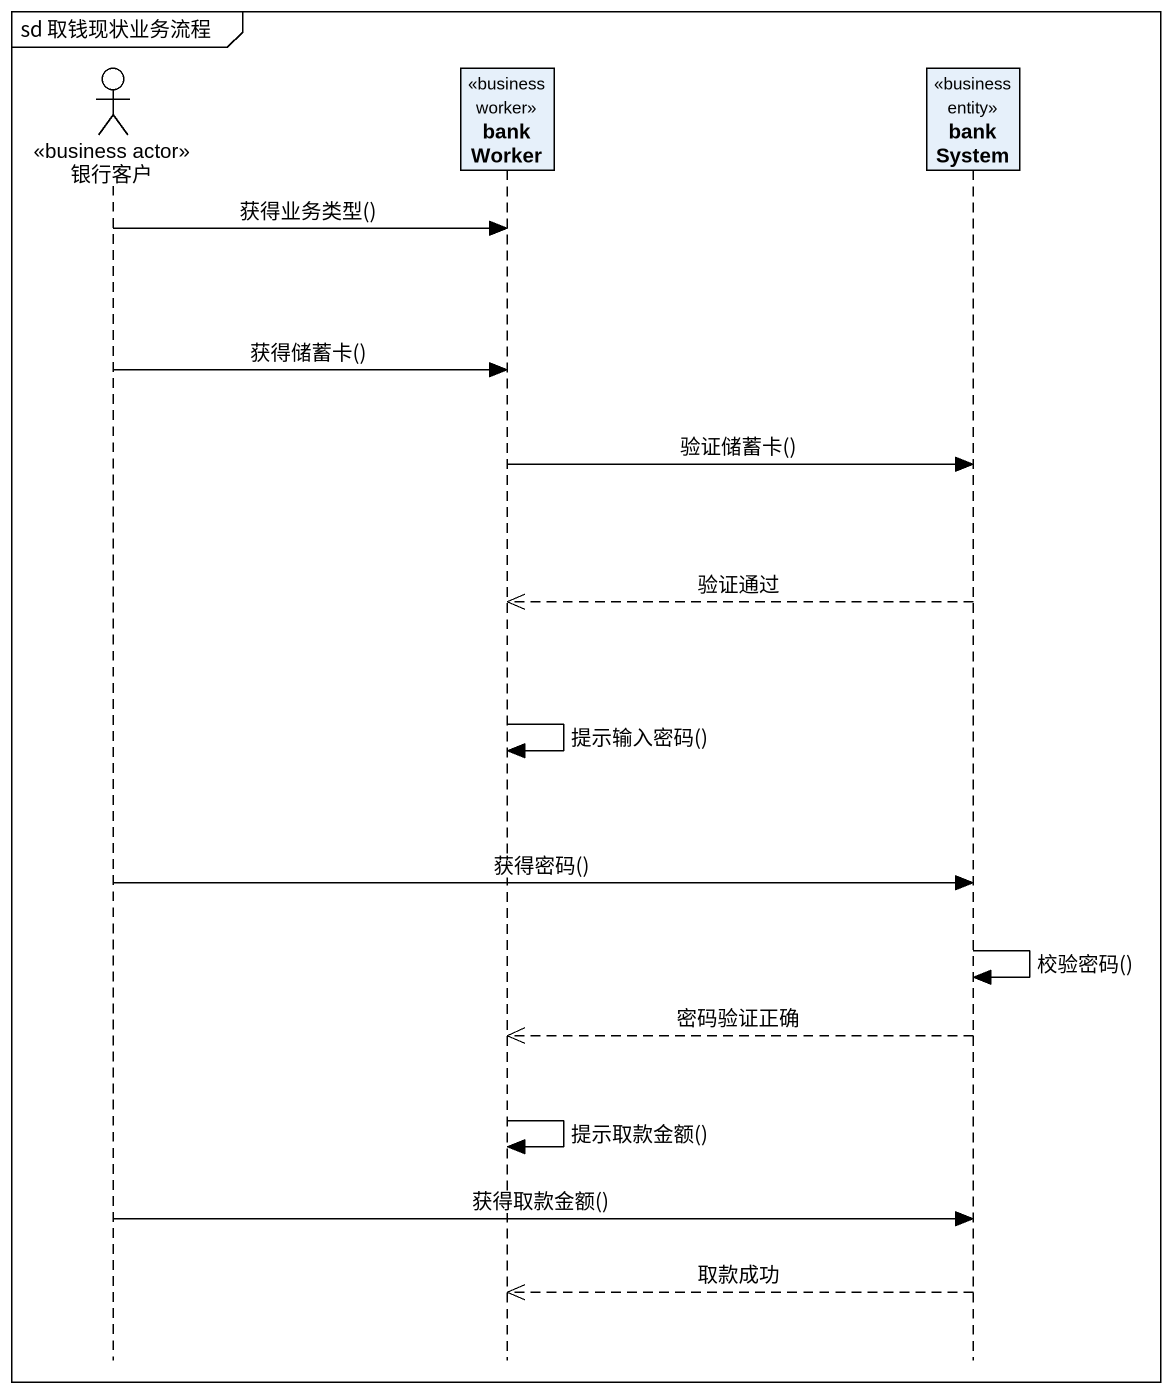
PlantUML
@startuml
mainframe sd 取钱现状业务流程
hide footbox
actor 银行客户 <<business actor>>
participant "bank Worker" as bank_Worker <<business worker>>
participant bankSystem <<business entity>>

银行客户 -> bank_Worker : 获得业务类型()
银行客户 -> bank_Worker : 获得储蓄卡()
bank_Worker -> bankSystem : 验证储蓄卡()
bankSystem -->> bank_Worker : 验证通过
bank_Worker -> bank_Worker : 提示输入密码()
银行客户 -> bankSystem : 获得密码()
bankSystem -> bankSystem : 校验密码()
bankSystem -->> bank_Worker : 密码验证正确
bank_Worker -> bank_Worker : 提示取款金额()
银行客户 -> bankSystem : 获得取款金额()
bankSystem -->> bank_Worker : 取款成功
@enduml
